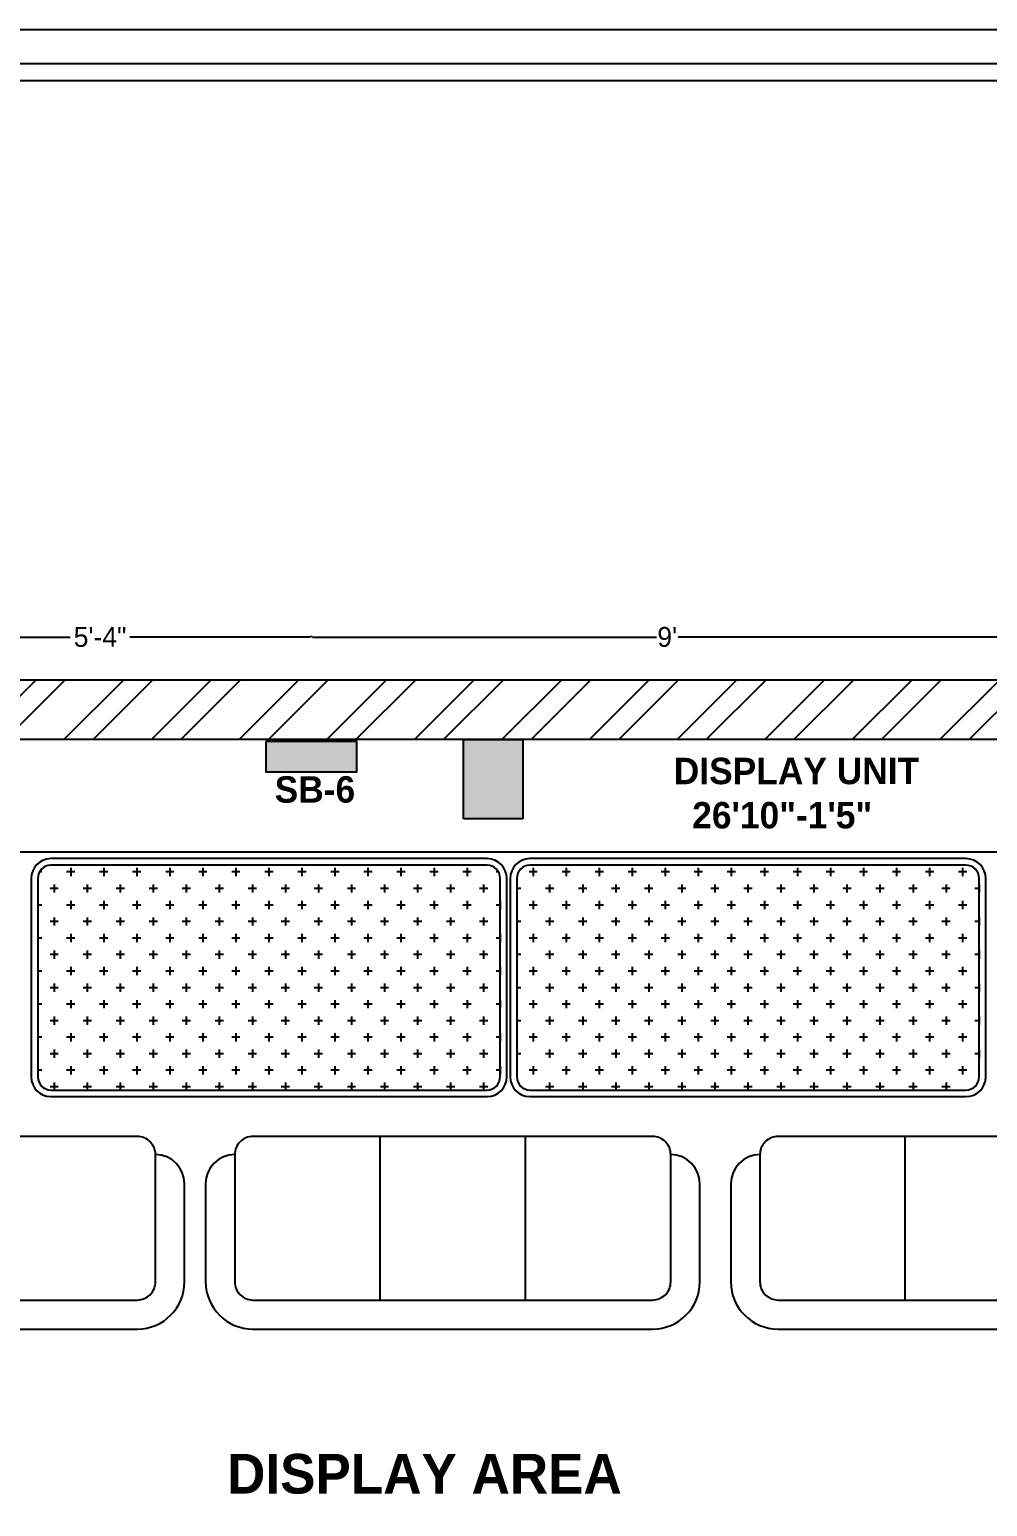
# Model space of a CAD drawing. Header units: inches. Extents: x 9636 to 21597, y -10243 to 557.
# Drawn here: x 13195.1 to 13340.1, y -2380.4 to -2157 of the extents above; entities that cross this region are included whole.
import ezdxf

# ---------------------------------------------------------------- set-up
doc = ezdxf.new("R2010")
doc.units = ezdxf.units.IN
doc.header["$MEASUREMENT"] = 0
doc.layers.add('FURNI', color=140, linetype='Continuous', lineweight=18)
doc.layers.add('IEL-HATCH-002', color=7, linetype='Continuous')
doc.styles.add('HEMI', font='stylu.ttf')
doc.styles.add('MtXpl_Stylus_BT', font='')
doc.styles.get("Standard").update_dxf_attribs({"font": 'arial.ttf'})
doc.styles.get('MtXpl_Stylus_BT').set_extended_font_data('Stylus BT', bold=True)
doc.dimstyles.get("Standard").update_dxf_attribs({"dimtxt": 0.18, "dimasz": 0.18, "dimexe": 0.18, "dimexo": 0.0625, "dimgap": 0.09, "dimtad": 0, "dimtih": 1, "dimtoh": 1, "dimdec": 0, "dimzin": 0, "dimdsep": 46, "dimlunit": 4, "dimtxsty": 'Standard', "dimcen": 0.09, "dimadec": 0, "dimazin": 0, "dimtfac": 1, "dimtdec": 0, "dimtofl": 0, "dimtmove": 0, "dimatfit": 3, "dimfxl": 1, "dimtolj": 1, "dimtzin": 0, "dimarcsym": 0})

# ---------------------------------------------------------------- blocks, each defined once
blk = doc.blocks.new('5ryh')
at = {"layer": 'IEL-HATCH-002', "true_color": 0x139b48, "transparency": 33554687}
h = blk.add_hatch(color=114, dxfattribs=at)
h.dxf.hatch_style = 1
h.paths.add_polyline_path([(6507.8, -1186.938), (6501.8, -1186.938), (6501.8, -1188.938), (6507.8, -1188.938)])
blk.add_lwpolyline([(6507.8, -1188.938), (6507.8, -1186.938), (6501.8, -1186.938), (6501.8, -1188.938)], close=True)
blk = doc.blocks.new('shht')
at = {"layer": 'IEL-HATCH-002', "true_color": 0x636466, "transparency": 33554687}
h = blk.add_hatch(color=251, dxfattribs=at)
h.dxf.hatch_style = 1
h.paths.add_polyline_path([(15097.5, -2138.01), (15088.5, -2138.01), (15088.5, -2150.01), (15097.5, -2150.01)])
h.paths.add_polyline_path([(15097.5, -2290.01), (15088.5, -2290.01), (15088.5, -2302.01), (15097.5, -2302.01)])
at = {"color": 251, "true_color": 0x636466}
for p, q in [((15442.5, -2129.01), (14831.5, -2129.01)), ((15433.5, -2138.01), (14840.5, -2138.01)), ((15088.5, -2150.01), (15088.5, -2138.01)), ((15088.5, -2138.01), (15097.5, -2138.01)), ((15097.5, -2138.01), (15097.5, -2150.01)), ((15097.5, -2150.01), (15088.5, -2150.01)), ((15255.5, -2155.01), (14939.5, -2155.01)), ((15092.06, -2156.01), (15026.06, -2156.01)), ((15092.06, -2157.01), (15026.06, -2157.01)), ((15164.56, -2156.01), (15098.56, -2156.01)), ((15164.56, -2157.01), (15098.56, -2157.01)), ((15023.06, -2159.01), (15023.06, -2189.01)), ((15024.06, -2159.01), (15024.06, -2189.01)), ((15094.06, -2189.01), (15094.06, -2159.01)), ((15095.06, -2189.01), (15095.06, -2159.01)), ((15095.56, -2159.01), (15095.56, -2189.01)), ((15096.56, -2159.01), (15096.56, -2189.01)), ((15166.56, -2189.01), (15166.56, -2159.01)), ((15167.56, -2189.01), (15167.56, -2159.01)), ((15026.06, -2191.01), (15092.06, -2191.01)), ((15098.56, -2191.01), (15164.56, -2191.01)), ((15026.06, -2192.01), (15092.06, -2192.01)), ((15098.56, -2192.01), (15164.56, -2192.01)), ((15075.87, -2222.78), (15075.87, -2198.03)), ((15097.87, -2222.78), (15097.87, -2198.03)), ((15155.37, -2222.78), (15155.37, -2198.03)), ((15046.27, -2220.03), (15046.27, -2205.18)), ((15049.47, -2205.18), (15049.47, -2220.03)), ((15124.27, -2220.03), (15124.27, -2205.18)), ((15128.97, -2205.18), (15128.97, -2220.03)), ((14978.62, -2227.18), (15039.12, -2227.18)), ((15056.62, -2227.18), (15117.12, -2227.18)), ((15136.12, -2227.18), (15196.62, -2227.18))]:
    blk.add_line(p, q, dxfattribs=at)
for points in [[(15039.12, -2198.03), (14978.62, -2198.03, 0.414214), (14975.87, -2200.78), (14975.87, -2220.03, 0.414214), (14978.62, -2222.78), (15039.12, -2222.78, 0.414214), (15041.87, -2220.03), (15041.87, -2200.78, 0.414214)], [(15117.12, -2198.03), (15056.62, -2198.03, 0.414214), (15053.87, -2200.78), (15053.87, -2220.03, 0.414214), (15056.62, -2222.78), (15117.12, -2222.78, 0.414214), (15119.87, -2220.03), (15119.87, -2200.78, 0.414214)], [(15196.62, -2198.03), (15136.12, -2198.03, 0.414214), (15133.37, -2200.78), (15133.37, -2220.03, 0.414214), (15136.12, -2222.78), (15196.62, -2222.78, 0.414214), (15199.37, -2220.03), (15199.37, -2200.78, 0.414214)]]:
    blk.add_lwpolyline(points, format="xyb", close=True, dxfattribs=at)
for centre, radius, start, end in [((15026.06, -2159.01), 3, 90, 180), ((15026.06, -2159.01), 2, 90, 180), ((15092.06, -2159.01), 3, 0, 90), ((15092.06, -2159.01), 2, 0, 90), ((15098.56, -2159.01), 3, 90, 180), ((15098.56, -2159.01), 2, 90, 180), ((15164.56, -2159.01), 3, 0, 90), ((15164.56, -2159.01), 2, 0, 90), ((15026.06, -2189.01), 3, 180, 270), ((15026.06, -2189.01), 2, 180, 270), ((15092.06, -2189.01), 3, 270, 0), ((15092.06, -2189.01), 2, 270, 0), ((15098.56, -2189.01), 3, 180, 270), ((15098.56, -2189.01), 2, 180, 270), ((15164.56, -2189.01), 3, 270, 0), ((15164.56, -2189.01), 2, 270, 0), ((15041.87, -2205.18), 4.4, 0, 90), ((15053.87, -2205.18), 4.4, 90, 180), ((15119.87, -2205.18), 4.4, 0, 90), ((15133.37, -2205.18), 4.4, 90, 180), ((15039.12, -2220.03), 7.15, 270, 0), ((15056.62, -2220.03), 7.15, 180, 270), ((15117.12, -2220.03), 7.15, 270, 0), ((15136.12, -2220.03), 7.15, 180, 270)]:
    blk.add_arc(centre, radius, start, end, dxfattribs=at)
at = {"layer": 'IEL-HATCH-002', "color": 251, "linetype": 'Continuous', "true_color": 0x636466, "transparency": 33554687}
for p, q in [((15014.77, -2138.01), (15023.77, -2129.01)), ((15019.18, -2138.01), (15028.18, -2129.01)), ((15028.02, -2138.01), (15037.02, -2129.01)), ((15032.44, -2138.01), (15041.44, -2129.01)), ((15041.28, -2138.01), (15050.28, -2129.01)), ((15045.7, -2138.01), (15054.7, -2129.01)), ((15054.54, -2138.01), (15063.54, -2129.01)), ((15058.96, -2138.01), (15067.96, -2129.01)), ((15067.8, -2138.01), (15076.8, -2129.01)), ((15072.22, -2138.01), (15081.22, -2129.01)), ((15081.06, -2138.01), (15090.06, -2129.01)), ((15085.48, -2138.01), (15094.48, -2129.01)), ((15094.31, -2138.01), (15103.31, -2129.01)), ((15098.73, -2138.01), (15107.73, -2129.01)), ((15107.57, -2138.01), (15116.57, -2129.01)), ((15111.99, -2138.01), (15120.99, -2129.01)), ((15120.83, -2138.01), (15129.83, -2129.01)), ((15125.25, -2138.01), (15134.25, -2129.01)), ((15134.09, -2138.01), (15143.09, -2129.01)), ((15138.51, -2138.01), (15147.51, -2129.01)), ((15147.35, -2138.01), (15156.35, -2129.01)), ((15151.77, -2138.01), (15160.77, -2129.01)), ((15160.61, -2138.01), (15169.61, -2129.01)), ((15165.03, -2138.01), (15174.03, -2129.01)), ((15024.67, -2158.03), (15024.32, -2158.03)), ((15029.67, -2158.03), (15028.42, -2158.03)), ((15029.04, -2157.4), (15029.04, -2158.65)), ((15034.67, -2158.03), (15033.42, -2158.03)), ((15034.04, -2157.4), (15034.04, -2158.65)), ((15039.67, -2158.03), (15038.42, -2158.03)), ((15039.04, -2157.4), (15039.04, -2158.65)), ((15044.67, -2158.03), (15043.42, -2158.03)), ((15044.04, -2157.4), (15044.04, -2158.65)), ((15049.67, -2158.03), (15048.42, -2158.03)), ((15049.04, -2157.4), (15049.04, -2158.65)), ((15054.67, -2158.03), (15053.42, -2158.03)), ((15054.04, -2157.4), (15054.04, -2158.65)), ((15059.67, -2158.03), (15058.42, -2158.03)), ((15059.04, -2157.4), (15059.04, -2158.65)), ((15064.67, -2158.03), (15063.42, -2158.03)), ((15064.04, -2157.4), (15064.04, -2158.65)), ((15069.67, -2158.03), (15068.42, -2158.03)), ((15069.04, -2157.4), (15069.04, -2158.65)), ((15074.67, -2158.03), (15073.42, -2158.03)), ((15074.04, -2157.4), (15074.04, -2158.65)), ((15079.67, -2158.03), (15078.42, -2158.03)), ((15079.04, -2157.4), (15079.04, -2158.65)), ((15084.67, -2158.03), (15083.42, -2158.03)), ((15084.04, -2157.4), (15084.04, -2158.65)), ((15089.67, -2158.03), (15088.42, -2158.03)), ((15089.04, -2157.4), (15089.04, -2158.65)), ((15093.8, -2158.03), (15093.42, -2158.03)), ((15099.67, -2158.03), (15098.42, -2158.03)), ((15099.04, -2157.4), (15099.04, -2158.65)), ((15104.67, -2158.03), (15103.42, -2158.03)), ((15104.04, -2157.4), (15104.04, -2158.65)), ((15109.67, -2158.03), (15108.42, -2158.03)), ((15109.04, -2157.4), (15109.04, -2158.65)), ((15114.67, -2158.03), (15113.42, -2158.03)), ((15114.04, -2157.4), (15114.04, -2158.65)), ((15119.67, -2158.03), (15118.42, -2158.03)), ((15119.04, -2157.4), (15119.04, -2158.65)), ((15124.67, -2158.03), (15123.42, -2158.03)), ((15124.04, -2157.4), (15124.04, -2158.65)), ((15129.67, -2158.03), (15128.42, -2158.03)), ((15129.04, -2157.4), (15129.04, -2158.65)), ((15134.67, -2158.03), (15133.42, -2158.03)), ((15134.04, -2157.4), (15134.04, -2158.65)), ((15139.67, -2158.03), (15138.42, -2158.03)), ((15139.04, -2157.4), (15139.04, -2158.65)), ((15144.67, -2158.03), (15143.42, -2158.03)), ((15144.04, -2157.4), (15144.04, -2158.65)), ((15149.67, -2158.03), (15148.42, -2158.03)), ((15149.04, -2157.4), (15149.04, -2158.65)), ((15154.67, -2158.03), (15153.42, -2158.03)), ((15154.04, -2157.4), (15154.04, -2158.65)), ((15159.67, -2158.03), (15158.42, -2158.03)), ((15159.04, -2157.4), (15159.04, -2158.65)), ((15164.67, -2158.03), (15163.42, -2158.03)), ((15164.04, -2157.4), (15164.04, -2158.65)), ((15026.54, -2159.9), (15026.54, -2161.15)), ((15031.54, -2159.9), (15031.54, -2161.15)), ((15036.54, -2159.9), (15036.54, -2161.15)), ((15041.54, -2159.9), (15041.54, -2161.15)), ((15046.54, -2159.9), (15046.54, -2161.15)), ((15051.54, -2159.9), (15051.54, -2161.15)), ((15056.54, -2159.9), (15056.54, -2161.15)), ((15061.54, -2159.9), (15061.54, -2161.15)), ((15066.54, -2159.9), (15066.54, -2161.15)), ((15071.54, -2159.9), (15071.54, -2161.15)), ((15076.54, -2159.9), (15076.54, -2161.15)), ((15081.54, -2159.9), (15081.54, -2161.15)), ((15086.54, -2159.9), (15086.54, -2161.15)), ((15091.54, -2159.9), (15091.54, -2161.15)), ((15101.54, -2159.9), (15101.54, -2161.15)), ((15106.54, -2159.9), (15106.54, -2161.15)), ((15111.54, -2159.9), (15111.54, -2161.15)), ((15116.54, -2159.9), (15116.54, -2161.15)), ((15121.54, -2159.9), (15121.54, -2161.15)), ((15126.54, -2159.9), (15126.54, -2161.15)), ((15131.54, -2159.9), (15131.54, -2161.15)), ((15136.54, -2159.9), (15136.54, -2161.15)), ((15141.54, -2159.9), (15141.54, -2161.15)), ((15146.54, -2159.9), (15146.54, -2161.15)), ((15151.54, -2159.9), (15151.54, -2161.15)), ((15156.54, -2159.9), (15156.54, -2161.15)), ((15161.54, -2159.9), (15161.54, -2161.15)), ((15166.54, -2159.9), (15166.54, -2161.15)), ((15027.17, -2160.53), (15025.92, -2160.53)), ((15029.04, -2162.4), (15029.04, -2163.65)), ((15032.17, -2160.53), (15030.92, -2160.53)), ((15034.04, -2162.4), (15034.04, -2163.65)), ((15037.17, -2160.53), (15035.92, -2160.53)), ((15039.04, -2162.4), (15039.04, -2163.65)), ((15042.17, -2160.53), (15040.92, -2160.53)), ((15044.04, -2162.4), (15044.04, -2163.65)), ((15047.17, -2160.53), (15045.92, -2160.53)), ((15049.04, -2162.4), (15049.04, -2163.65)), ((15052.17, -2160.53), (15050.92, -2160.53)), ((15054.04, -2162.4), (15054.04, -2163.65)), ((15057.17, -2160.53), (15055.92, -2160.53)), ((15059.04, -2162.4), (15059.04, -2163.65)), ((15062.17, -2160.53), (15060.92, -2160.53)), ((15064.04, -2162.4), (15064.04, -2163.65)), ((15067.17, -2160.53), (15065.92, -2160.53)), ((15069.04, -2162.4), (15069.04, -2163.65)), ((15072.17, -2160.53), (15070.92, -2160.53)), ((15074.04, -2162.4), (15074.04, -2163.65)), ((15077.17, -2160.53), (15075.92, -2160.53)), ((15079.04, -2162.4), (15079.04, -2163.65)), ((15082.17, -2160.53), (15080.92, -2160.53)), ((15084.04, -2162.4), (15084.04, -2163.65)), ((15087.17, -2160.53), (15085.92, -2160.53)), ((15089.04, -2162.4), (15089.04, -2163.65)), ((15092.17, -2160.53), (15090.92, -2160.53)), ((15094.04, -2162.4), (15094.04, -2163.65)), ((15097.17, -2160.53), (15096.56, -2160.53)), ((15099.04, -2162.4), (15099.04, -2163.65)), ((15102.17, -2160.53), (15100.92, -2160.53)), ((15104.04, -2162.4), (15104.04, -2163.65)), ((15107.17, -2160.53), (15105.92, -2160.53)), ((15109.04, -2162.4), (15109.04, -2163.65)), ((15112.17, -2160.53), (15110.92, -2160.53)), ((15114.04, -2162.4), (15114.04, -2163.65)), ((15117.17, -2160.53), (15115.92, -2160.53)), ((15119.04, -2162.4), (15119.04, -2163.65)), ((15122.17, -2160.53), (15120.92, -2160.53)), ((15124.04, -2162.4), (15124.04, -2163.65)), ((15127.17, -2160.53), (15125.92, -2160.53)), ((15129.04, -2162.4), (15129.04, -2163.65)), ((15132.17, -2160.53), (15130.92, -2160.53)), ((15134.04, -2162.4), (15134.04, -2163.65)), ((15137.17, -2160.53), (15135.92, -2160.53)), ((15139.04, -2162.4), (15139.04, -2163.65)), ((15142.17, -2160.53), (15140.92, -2160.53)), ((15144.04, -2162.4), (15144.04, -2163.65)), ((15147.17, -2160.53), (15145.92, -2160.53)), ((15149.04, -2162.4), (15149.04, -2163.65)), ((15152.17, -2160.53), (15150.92, -2160.53)), ((15154.04, -2162.4), (15154.04, -2163.65)), ((15157.17, -2160.53), (15155.92, -2160.53)), ((15159.04, -2162.4), (15159.04, -2163.65)), ((15162.17, -2160.53), (15160.92, -2160.53)), ((15164.04, -2162.4), (15164.04, -2163.65)), ((15166.56, -2160.53), (15165.92, -2160.53)), ((15024.67, -2163.03), (15024.06, -2163.03)), ((15026.54, -2164.9), (15026.54, -2166.15)), ((15029.67, -2163.03), (15028.42, -2163.03)), ((15031.54, -2164.9), (15031.54, -2166.15)), ((15034.67, -2163.03), (15033.42, -2163.03)), ((15036.54, -2164.9), (15036.54, -2166.15)), ((15039.67, -2163.03), (15038.42, -2163.03)), ((15041.54, -2164.9), (15041.54, -2166.15)), ((15044.67, -2163.03), (15043.42, -2163.03)), ((15046.54, -2164.9), (15046.54, -2166.15)), ((15049.67, -2163.03), (15048.42, -2163.03)), ((15051.54, -2164.9), (15051.54, -2166.15)), ((15054.67, -2163.03), (15053.42, -2163.03)), ((15056.54, -2164.9), (15056.54, -2166.15)), ((15059.67, -2163.03), (15058.42, -2163.03)), ((15061.54, -2164.9), (15061.54, -2166.15)), ((15064.67, -2163.03), (15063.42, -2163.03)), ((15066.54, -2164.9), (15066.54, -2166.15)), ((15069.67, -2163.03), (15068.42, -2163.03)), ((15071.54, -2164.9), (15071.54, -2166.15)), ((15074.67, -2163.03), (15073.42, -2163.03)), ((15076.54, -2164.9), (15076.54, -2166.15)), ((15079.67, -2163.03), (15078.42, -2163.03)), ((15081.54, -2164.9), (15081.54, -2166.15)), ((15084.67, -2163.03), (15083.42, -2163.03)), ((15086.54, -2164.9), (15086.54, -2166.15)), ((15089.67, -2163.03), (15088.42, -2163.03)), ((15091.54, -2164.9), (15091.54, -2166.15)), ((15094.06, -2163.03), (15093.42, -2163.03)), ((15099.67, -2163.03), (15098.42, -2163.03)), ((15101.54, -2164.9), (15101.54, -2166.15)), ((15104.67, -2163.03), (15103.42, -2163.03)), ((15106.54, -2164.9), (15106.54, -2166.15)), ((15109.67, -2163.03), (15108.42, -2163.03)), ((15111.54, -2164.9), (15111.54, -2166.15)), ((15114.67, -2163.03), (15113.42, -2163.03)), ((15116.54, -2164.9), (15116.54, -2166.15)), ((15119.67, -2163.03), (15118.42, -2163.03)), ((15121.54, -2164.9), (15121.54, -2166.15)), ((15124.67, -2163.03), (15123.42, -2163.03)), ((15126.54, -2164.9), (15126.54, -2166.15)), ((15129.67, -2163.03), (15128.42, -2163.03)), ((15131.54, -2164.9), (15131.54, -2166.15)), ((15134.67, -2163.03), (15133.42, -2163.03)), ((15136.54, -2164.9), (15136.54, -2166.15)), ((15139.67, -2163.03), (15138.42, -2163.03)), ((15141.54, -2164.9), (15141.54, -2166.15)), ((15144.67, -2163.03), (15143.42, -2163.03)), ((15146.54, -2164.9), (15146.54, -2166.15)), ((15149.67, -2163.03), (15148.42, -2163.03)), ((15151.54, -2164.9), (15151.54, -2166.15)), ((15154.67, -2163.03), (15153.42, -2163.03)), ((15156.54, -2164.9), (15156.54, -2166.15)), ((15159.67, -2163.03), (15158.42, -2163.03)), ((15161.54, -2164.9), (15161.54, -2166.15)), ((15164.67, -2163.03), (15163.42, -2163.03)), ((15166.54, -2164.9), (15166.54, -2166.15)), ((15027.17, -2165.53), (15025.92, -2165.53)), ((15032.17, -2165.53), (15030.92, -2165.53)), ((15037.17, -2165.53), (15035.92, -2165.53)), ((15042.17, -2165.53), (15040.92, -2165.53)), ((15047.17, -2165.53), (15045.92, -2165.53)), ((15052.17, -2165.53), (15050.92, -2165.53)), ((15057.17, -2165.53), (15055.92, -2165.53)), ((15062.17, -2165.53), (15060.92, -2165.53)), ((15067.17, -2165.53), (15065.92, -2165.53)), ((15072.17, -2165.53), (15070.92, -2165.53)), ((15077.17, -2165.53), (15075.92, -2165.53)), ((15082.17, -2165.53), (15080.92, -2165.53)), ((15087.17, -2165.53), (15085.92, -2165.53)), ((15092.17, -2165.53), (15090.92, -2165.53)), ((15097.17, -2165.53), (15096.56, -2165.53)), ((15102.17, -2165.53), (15100.92, -2165.53)), ((15107.17, -2165.53), (15105.92, -2165.53)), ((15112.17, -2165.53), (15110.92, -2165.53)), ((15117.17, -2165.53), (15115.92, -2165.53)), ((15122.17, -2165.53), (15120.92, -2165.53)), ((15127.17, -2165.53), (15125.92, -2165.53)), ((15132.17, -2165.53), (15130.92, -2165.53)), ((15137.17, -2165.53), (15135.92, -2165.53)), ((15142.17, -2165.53), (15140.92, -2165.53)), ((15147.17, -2165.53), (15145.92, -2165.53)), ((15152.17, -2165.53), (15150.92, -2165.53)), ((15157.17, -2165.53), (15155.92, -2165.53)), ((15162.17, -2165.53), (15160.92, -2165.53)), ((15166.56, -2165.53), (15165.92, -2165.53)), ((15024.67, -2168.03), (15024.06, -2168.03)), ((15029.67, -2168.03), (15028.42, -2168.03)), ((15029.04, -2167.4), (15029.04, -2168.65)), ((15034.67, -2168.03), (15033.42, -2168.03)), ((15034.04, -2167.4), (15034.04, -2168.65)), ((15039.67, -2168.03), (15038.42, -2168.03)), ((15039.04, -2167.4), (15039.04, -2168.65)), ((15044.67, -2168.03), (15043.42, -2168.03)), ((15044.04, -2167.4), (15044.04, -2168.65)), ((15049.67, -2168.03), (15048.42, -2168.03)), ((15049.04, -2167.4), (15049.04, -2168.65)), ((15054.67, -2168.03), (15053.42, -2168.03)), ((15054.04, -2167.4), (15054.04, -2168.65)), ((15059.67, -2168.03), (15058.42, -2168.03)), ((15059.04, -2167.4), (15059.04, -2168.65)), ((15064.67, -2168.03), (15063.42, -2168.03)), ((15064.04, -2167.4), (15064.04, -2168.65)), ((15069.67, -2168.03), (15068.42, -2168.03)), ((15069.04, -2167.4), (15069.04, -2168.65)), ((15074.67, -2168.03), (15073.42, -2168.03)), ((15074.04, -2167.4), (15074.04, -2168.65)), ((15079.67, -2168.03), (15078.42, -2168.03)), ((15079.04, -2167.4), (15079.04, -2168.65)), ((15084.67, -2168.03), (15083.42, -2168.03)), ((15084.04, -2167.4), (15084.04, -2168.65)), ((15089.67, -2168.03), (15088.42, -2168.03)), ((15089.04, -2167.4), (15089.04, -2168.65)), ((15094.06, -2168.03), (15093.42, -2168.03)), ((15094.04, -2167.4), (15094.04, -2168.65)), ((15099.67, -2168.03), (15098.42, -2168.03)), ((15099.04, -2167.4), (15099.04, -2168.65)), ((15104.67, -2168.03), (15103.42, -2168.03)), ((15104.04, -2167.4), (15104.04, -2168.65)), ((15109.67, -2168.03), (15108.42, -2168.03)), ((15109.04, -2167.4), (15109.04, -2168.65)), ((15114.67, -2168.03), (15113.42, -2168.03)), ((15114.04, -2167.4), (15114.04, -2168.65)), ((15119.67, -2168.03), (15118.42, -2168.03)), ((15119.04, -2167.4), (15119.04, -2168.65)), ((15124.67, -2168.03), (15123.42, -2168.03)), ((15124.04, -2167.4), (15124.04, -2168.65)), ((15129.67, -2168.03), (15128.42, -2168.03)), ((15129.04, -2167.4), (15129.04, -2168.65)), ((15134.67, -2168.03), (15133.42, -2168.03)), ((15134.04, -2167.4), (15134.04, -2168.65)), ((15139.67, -2168.03), (15138.42, -2168.03)), ((15139.04, -2167.4), (15139.04, -2168.65)), ((15144.67, -2168.03), (15143.42, -2168.03)), ((15144.04, -2167.4), (15144.04, -2168.65)), ((15149.67, -2168.03), (15148.42, -2168.03)), ((15149.04, -2167.4), (15149.04, -2168.65)), ((15154.67, -2168.03), (15153.42, -2168.03)), ((15154.04, -2167.4), (15154.04, -2168.65)), ((15159.67, -2168.03), (15158.42, -2168.03)), ((15159.04, -2167.4), (15159.04, -2168.65)), ((15164.67, -2168.03), (15163.42, -2168.03)), ((15164.04, -2167.4), (15164.04, -2168.65)), ((15027.17, -2170.53), (15025.92, -2170.53)), ((15026.54, -2169.9), (15026.54, -2171.15)), ((15032.17, -2170.53), (15030.92, -2170.53)), ((15031.54, -2169.9), (15031.54, -2171.15)), ((15037.17, -2170.53), (15035.92, -2170.53)), ((15036.54, -2169.9), (15036.54, -2171.15)), ((15042.17, -2170.53), (15040.92, -2170.53)), ((15041.54, -2169.9), (15041.54, -2171.15)), ((15047.17, -2170.53), (15045.92, -2170.53)), ((15046.54, -2169.9), (15046.54, -2171.15)), ((15052.17, -2170.53), (15050.92, -2170.53)), ((15051.54, -2169.9), (15051.54, -2171.15)), ((15057.17, -2170.53), (15055.92, -2170.53)), ((15056.54, -2169.9), (15056.54, -2171.15)), ((15062.17, -2170.53), (15060.92, -2170.53)), ((15061.54, -2169.9), (15061.54, -2171.15)), ((15067.17, -2170.53), (15065.92, -2170.53)), ((15066.54, -2169.9), (15066.54, -2171.15)), ((15072.17, -2170.53), (15070.92, -2170.53)), ((15071.54, -2169.9), (15071.54, -2171.15)), ((15077.17, -2170.53), (15075.92, -2170.53)), ((15076.54, -2169.9), (15076.54, -2171.15)), ((15082.17, -2170.53), (15080.92, -2170.53)), ((15081.54, -2169.9), (15081.54, -2171.15)), ((15087.17, -2170.53), (15085.92, -2170.53)), ((15086.54, -2169.9), (15086.54, -2171.15)), ((15092.17, -2170.53), (15090.92, -2170.53)), ((15091.54, -2169.9), (15091.54, -2171.15)), ((15097.17, -2170.53), (15096.56, -2170.53)), ((15102.17, -2170.53), (15100.92, -2170.53)), ((15101.54, -2169.9), (15101.54, -2171.15)), ((15107.17, -2170.53), (15105.92, -2170.53)), ((15106.54, -2169.9), (15106.54, -2171.15)), ((15112.17, -2170.53), (15110.92, -2170.53)), ((15111.54, -2169.9), (15111.54, -2171.15)), ((15117.17, -2170.53), (15115.92, -2170.53)), ((15116.54, -2169.9), (15116.54, -2171.15)), ((15122.17, -2170.53), (15120.92, -2170.53)), ((15121.54, -2169.9), (15121.54, -2171.15)), ((15127.17, -2170.53), (15125.92, -2170.53)), ((15126.54, -2169.9), (15126.54, -2171.15)), ((15132.17, -2170.53), (15130.92, -2170.53)), ((15131.54, -2169.9), (15131.54, -2171.15)), ((15137.17, -2170.53), (15135.92, -2170.53)), ((15136.54, -2169.9), (15136.54, -2171.15)), ((15142.17, -2170.53), (15140.92, -2170.53)), ((15141.54, -2169.9), (15141.54, -2171.15)), ((15147.17, -2170.53), (15145.92, -2170.53)), ((15146.54, -2169.9), (15146.54, -2171.15)), ((15152.17, -2170.53), (15150.92, -2170.53)), ((15151.54, -2169.9), (15151.54, -2171.15)), ((15157.17, -2170.53), (15155.92, -2170.53)), ((15156.54, -2169.9), (15156.54, -2171.15)), ((15162.17, -2170.53), (15160.92, -2170.53)), ((15161.54, -2169.9), (15161.54, -2171.15)), ((15166.56, -2170.53), (15165.92, -2170.53)), ((15166.54, -2169.9), (15166.54, -2171.15)), ((15024.67, -2173.03), (15024.06, -2173.03)), ((15029.67, -2173.03), (15028.42, -2173.03)), ((15029.04, -2172.4), (15029.04, -2173.65)), ((15034.67, -2173.03), (15033.42, -2173.03)), ((15034.04, -2172.4), (15034.04, -2173.65)), ((15039.67, -2173.03), (15038.42, -2173.03)), ((15039.04, -2172.4), (15039.04, -2173.65)), ((15044.67, -2173.03), (15043.42, -2173.03)), ((15044.04, -2172.4), (15044.04, -2173.65)), ((15049.67, -2173.03), (15048.42, -2173.03)), ((15049.04, -2172.4), (15049.04, -2173.65)), ((15054.67, -2173.03), (15053.42, -2173.03)), ((15054.04, -2172.4), (15054.04, -2173.65)), ((15059.67, -2173.03), (15058.42, -2173.03)), ((15059.04, -2172.4), (15059.04, -2173.65)), ((15064.67, -2173.03), (15063.42, -2173.03)), ((15064.04, -2172.4), (15064.04, -2173.65)), ((15069.67, -2173.03), (15068.42, -2173.03)), ((15069.04, -2172.4), (15069.04, -2173.65)), ((15074.67, -2173.03), (15073.42, -2173.03)), ((15074.04, -2172.4), (15074.04, -2173.65)), ((15079.67, -2173.03), (15078.42, -2173.03)), ((15079.04, -2172.4), (15079.04, -2173.65)), ((15084.67, -2173.03), (15083.42, -2173.03)), ((15084.04, -2172.4), (15084.04, -2173.65)), ((15089.67, -2173.03), (15088.42, -2173.03)), ((15089.04, -2172.4), (15089.04, -2173.65)), ((15094.06, -2173.03), (15093.42, -2173.03)), ((15094.04, -2172.4), (15094.04, -2173.65)), ((15099.67, -2173.03), (15098.42, -2173.03)), ((15099.04, -2172.4), (15099.04, -2173.65)), ((15104.67, -2173.03), (15103.42, -2173.03)), ((15104.04, -2172.4), (15104.04, -2173.65)), ((15109.67, -2173.03), (15108.42, -2173.03)), ((15109.04, -2172.4), (15109.04, -2173.65)), ((15114.67, -2173.03), (15113.42, -2173.03)), ((15114.04, -2172.4), (15114.04, -2173.65)), ((15119.67, -2173.03), (15118.42, -2173.03)), ((15119.04, -2172.4), (15119.04, -2173.65)), ((15124.67, -2173.03), (15123.42, -2173.03)), ((15124.04, -2172.4), (15124.04, -2173.65)), ((15129.67, -2173.03), (15128.42, -2173.03)), ((15129.04, -2172.4), (15129.04, -2173.65)), ((15134.67, -2173.03), (15133.42, -2173.03)), ((15134.04, -2172.4), (15134.04, -2173.65)), ((15139.67, -2173.03), (15138.42, -2173.03)), ((15139.04, -2172.4), (15139.04, -2173.65)), ((15144.67, -2173.03), (15143.42, -2173.03)), ((15144.04, -2172.4), (15144.04, -2173.65)), ((15149.67, -2173.03), (15148.42, -2173.03)), ((15149.04, -2172.4), (15149.04, -2173.65)), ((15154.67, -2173.03), (15153.42, -2173.03)), ((15154.04, -2172.4), (15154.04, -2173.65)), ((15159.67, -2173.03), (15158.42, -2173.03)), ((15159.04, -2172.4), (15159.04, -2173.65)), ((15164.67, -2173.03), (15163.42, -2173.03)), ((15164.04, -2172.4), (15164.04, -2173.65)), ((15027.17, -2175.53), (15025.92, -2175.53)), ((15026.54, -2174.9), (15026.54, -2176.15)), ((15032.17, -2175.53), (15030.92, -2175.53)), ((15031.54, -2174.9), (15031.54, -2176.15)), ((15037.17, -2175.53), (15035.92, -2175.53)), ((15036.54, -2174.9), (15036.54, -2176.15)), ((15042.17, -2175.53), (15040.92, -2175.53)), ((15041.54, -2174.9), (15041.54, -2176.15)), ((15047.17, -2175.53), (15045.92, -2175.53)), ((15046.54, -2174.9), (15046.54, -2176.15)), ((15052.17, -2175.53), (15050.92, -2175.53)), ((15051.54, -2174.9), (15051.54, -2176.15)), ((15057.17, -2175.53), (15055.92, -2175.53)), ((15056.54, -2174.9), (15056.54, -2176.15)), ((15062.17, -2175.53), (15060.92, -2175.53)), ((15061.54, -2174.9), (15061.54, -2176.15)), ((15067.17, -2175.53), (15065.92, -2175.53)), ((15066.54, -2174.9), (15066.54, -2176.15)), ((15072.17, -2175.53), (15070.92, -2175.53)), ((15071.54, -2174.9), (15071.54, -2176.15)), ((15077.17, -2175.53), (15075.92, -2175.53)), ((15076.54, -2174.9), (15076.54, -2176.15)), ((15082.17, -2175.53), (15080.92, -2175.53)), ((15081.54, -2174.9), (15081.54, -2176.15)), ((15087.17, -2175.53), (15085.92, -2175.53)), ((15086.54, -2174.9), (15086.54, -2176.15)), ((15092.17, -2175.53), (15090.92, -2175.53)), ((15091.54, -2174.9), (15091.54, -2176.15)), ((15097.17, -2175.53), (15096.56, -2175.53)), ((15102.17, -2175.53), (15100.92, -2175.53)), ((15101.54, -2174.9), (15101.54, -2176.15)), ((15107.17, -2175.53), (15105.92, -2175.53)), ((15106.54, -2174.9), (15106.54, -2176.15)), ((15112.17, -2175.53), (15110.92, -2175.53)), ((15111.54, -2174.9), (15111.54, -2176.15)), ((15117.17, -2175.53), (15115.92, -2175.53)), ((15116.54, -2174.9), (15116.54, -2176.15)), ((15122.17, -2175.53), (15120.92, -2175.53)), ((15121.54, -2174.9), (15121.54, -2176.15)), ((15127.17, -2175.53), (15125.92, -2175.53)), ((15126.54, -2174.9), (15126.54, -2176.15)), ((15132.17, -2175.53), (15130.92, -2175.53)), ((15131.54, -2174.9), (15131.54, -2176.15)), ((15137.17, -2175.53), (15135.92, -2175.53)), ((15136.54, -2174.9), (15136.54, -2176.15)), ((15142.17, -2175.53), (15140.92, -2175.53)), ((15141.54, -2174.9), (15141.54, -2176.15)), ((15147.17, -2175.53), (15145.92, -2175.53)), ((15146.54, -2174.9), (15146.54, -2176.15)), ((15152.17, -2175.53), (15150.92, -2175.53)), ((15151.54, -2174.9), (15151.54, -2176.15)), ((15157.17, -2175.53), (15155.92, -2175.53)), ((15156.54, -2174.9), (15156.54, -2176.15)), ((15162.17, -2175.53), (15160.92, -2175.53)), ((15161.54, -2174.9), (15161.54, -2176.15)), ((15166.56, -2175.53), (15165.92, -2175.53)), ((15166.54, -2174.9), (15166.54, -2176.15)), ((15024.67, -2178.03), (15024.06, -2178.03)), ((15029.67, -2178.03), (15028.42, -2178.03)), ((15029.04, -2177.4), (15029.04, -2178.65)), ((15034.67, -2178.03), (15033.42, -2178.03)), ((15034.04, -2177.4), (15034.04, -2178.65)), ((15039.67, -2178.03), (15038.42, -2178.03)), ((15039.04, -2177.4), (15039.04, -2178.65)), ((15044.67, -2178.03), (15043.42, -2178.03)), ((15044.04, -2177.4), (15044.04, -2178.65)), ((15049.67, -2178.03), (15048.42, -2178.03)), ((15049.04, -2177.4), (15049.04, -2178.65)), ((15054.67, -2178.03), (15053.42, -2178.03)), ((15054.04, -2177.4), (15054.04, -2178.65)), ((15059.67, -2178.03), (15058.42, -2178.03)), ((15059.04, -2177.4), (15059.04, -2178.65)), ((15064.67, -2178.03), (15063.42, -2178.03)), ((15064.04, -2177.4), (15064.04, -2178.65)), ((15069.67, -2178.03), (15068.42, -2178.03)), ((15069.04, -2177.4), (15069.04, -2178.65)), ((15074.67, -2178.03), (15073.42, -2178.03)), ((15074.04, -2177.4), (15074.04, -2178.65)), ((15079.67, -2178.03), (15078.42, -2178.03)), ((15079.04, -2177.4), (15079.04, -2178.65)), ((15084.67, -2178.03), (15083.42, -2178.03)), ((15084.04, -2177.4), (15084.04, -2178.65)), ((15089.67, -2178.03), (15088.42, -2178.03)), ((15089.04, -2177.4), (15089.04, -2178.65)), ((15094.06, -2178.03), (15093.42, -2178.03)), ((15094.04, -2177.4), (15094.04, -2178.65)), ((15099.67, -2178.03), (15098.42, -2178.03)), ((15099.04, -2177.4), (15099.04, -2178.65)), ((15104.67, -2178.03), (15103.42, -2178.03)), ((15104.04, -2177.4), (15104.04, -2178.65)), ((15109.67, -2178.03), (15108.42, -2178.03)), ((15109.04, -2177.4), (15109.04, -2178.65)), ((15114.67, -2178.03), (15113.42, -2178.03)), ((15114.04, -2177.4), (15114.04, -2178.65)), ((15119.67, -2178.03), (15118.42, -2178.03)), ((15119.04, -2177.4), (15119.04, -2178.65)), ((15124.67, -2178.03), (15123.42, -2178.03)), ((15124.04, -2177.4), (15124.04, -2178.65)), ((15129.67, -2178.03), (15128.42, -2178.03)), ((15129.04, -2177.4), (15129.04, -2178.65)), ((15134.67, -2178.03), (15133.42, -2178.03)), ((15134.04, -2177.4), (15134.04, -2178.65)), ((15139.67, -2178.03), (15138.42, -2178.03)), ((15139.04, -2177.4), (15139.04, -2178.65)), ((15144.67, -2178.03), (15143.42, -2178.03)), ((15144.04, -2177.4), (15144.04, -2178.65)), ((15149.67, -2178.03), (15148.42, -2178.03)), ((15149.04, -2177.4), (15149.04, -2178.65)), ((15154.67, -2178.03), (15153.42, -2178.03)), ((15154.04, -2177.4), (15154.04, -2178.65)), ((15159.67, -2178.03), (15158.42, -2178.03)), ((15159.04, -2177.4), (15159.04, -2178.65)), ((15164.67, -2178.03), (15163.42, -2178.03)), ((15164.04, -2177.4), (15164.04, -2178.65)), ((15027.17, -2180.53), (15025.92, -2180.53)), ((15026.54, -2179.9), (15026.54, -2181.15)), ((15032.17, -2180.53), (15030.92, -2180.53)), ((15031.54, -2179.9), (15031.54, -2181.15)), ((15037.17, -2180.53), (15035.92, -2180.53)), ((15036.54, -2179.9), (15036.54, -2181.15)), ((15042.17, -2180.53), (15040.92, -2180.53)), ((15041.54, -2179.9), (15041.54, -2181.15)), ((15047.17, -2180.53), (15045.92, -2180.53)), ((15046.54, -2179.9), (15046.54, -2181.15)), ((15052.17, -2180.53), (15050.92, -2180.53)), ((15051.54, -2179.9), (15051.54, -2181.15)), ((15057.17, -2180.53), (15055.92, -2180.53)), ((15056.54, -2179.9), (15056.54, -2181.15)), ((15062.17, -2180.53), (15060.92, -2180.53)), ((15061.54, -2179.9), (15061.54, -2181.15)), ((15067.17, -2180.53), (15065.92, -2180.53)), ((15066.54, -2179.9), (15066.54, -2181.15)), ((15072.17, -2180.53), (15070.92, -2180.53)), ((15071.54, -2179.9), (15071.54, -2181.15)), ((15077.17, -2180.53), (15075.92, -2180.53)), ((15076.54, -2179.9), (15076.54, -2181.15)), ((15082.17, -2180.53), (15080.92, -2180.53)), ((15081.54, -2179.9), (15081.54, -2181.15)), ((15087.17, -2180.53), (15085.92, -2180.53)), ((15086.54, -2179.9), (15086.54, -2181.15)), ((15092.17, -2180.53), (15090.92, -2180.53)), ((15091.54, -2179.9), (15091.54, -2181.15)), ((15097.17, -2180.53), (15096.56, -2180.53)), ((15102.17, -2180.53), (15100.92, -2180.53)), ((15101.54, -2179.9), (15101.54, -2181.15)), ((15107.17, -2180.53), (15105.92, -2180.53)), ((15106.54, -2179.9), (15106.54, -2181.15)), ((15112.17, -2180.53), (15110.92, -2180.53)), ((15111.54, -2179.9), (15111.54, -2181.15)), ((15117.17, -2180.53), (15115.92, -2180.53)), ((15116.54, -2179.9), (15116.54, -2181.15)), ((15122.17, -2180.53), (15120.92, -2180.53)), ((15121.54, -2179.9), (15121.54, -2181.15)), ((15127.17, -2180.53), (15125.92, -2180.53)), ((15126.54, -2179.9), (15126.54, -2181.15)), ((15132.17, -2180.53), (15130.92, -2180.53)), ((15131.54, -2179.9), (15131.54, -2181.15)), ((15137.17, -2180.53), (15135.92, -2180.53)), ((15136.54, -2179.9), (15136.54, -2181.15)), ((15142.17, -2180.53), (15140.92, -2180.53)), ((15141.54, -2179.9), (15141.54, -2181.15)), ((15147.17, -2180.53), (15145.92, -2180.53)), ((15146.54, -2179.9), (15146.54, -2181.15)), ((15152.17, -2180.53), (15150.92, -2180.53)), ((15151.54, -2179.9), (15151.54, -2181.15)), ((15157.17, -2180.53), (15155.92, -2180.53)), ((15156.54, -2179.9), (15156.54, -2181.15)), ((15162.17, -2180.53), (15160.92, -2180.53)), ((15161.54, -2179.9), (15161.54, -2181.15)), ((15166.56, -2180.53), (15165.92, -2180.53)), ((15166.54, -2179.9), (15166.54, -2181.15)), ((15029.04, -2182.4), (15029.04, -2183.65)), ((15034.04, -2182.4), (15034.04, -2183.65)), ((15039.04, -2182.4), (15039.04, -2183.65)), ((15044.04, -2182.4), (15044.04, -2183.65)), ((15049.04, -2182.4), (15049.04, -2183.65)), ((15054.04, -2182.4), (15054.04, -2183.65)), ((15059.04, -2182.4), (15059.04, -2183.65)), ((15064.04, -2182.4), (15064.04, -2183.65)), ((15069.04, -2182.4), (15069.04, -2183.65)), ((15074.04, -2182.4), (15074.04, -2183.65)), ((15079.04, -2182.4), (15079.04, -2183.65)), ((15084.04, -2182.4), (15084.04, -2183.65)), ((15089.04, -2182.4), (15089.04, -2183.65)), ((15094.04, -2182.4), (15094.04, -2183.65)), ((15099.04, -2182.4), (15099.04, -2183.65)), ((15104.04, -2182.4), (15104.04, -2183.65)), ((15109.04, -2182.4), (15109.04, -2183.65)), ((15114.04, -2182.4), (15114.04, -2183.65)), ((15119.04, -2182.4), (15119.04, -2183.65)), ((15124.04, -2182.4), (15124.04, -2183.65)), ((15129.04, -2182.4), (15129.04, -2183.65)), ((15134.04, -2182.4), (15134.04, -2183.65)), ((15139.04, -2182.4), (15139.04, -2183.65)), ((15144.04, -2182.4), (15144.04, -2183.65)), ((15149.04, -2182.4), (15149.04, -2183.65)), ((15154.04, -2182.4), (15154.04, -2183.65)), ((15159.04, -2182.4), (15159.04, -2183.65)), ((15164.04, -2182.4), (15164.04, -2183.65)), ((15024.67, -2183.03), (15024.06, -2183.03)), ((15026.54, -2184.9), (15026.54, -2186.15)), ((15029.67, -2183.03), (15028.42, -2183.03)), ((15031.54, -2184.9), (15031.54, -2186.15)), ((15034.67, -2183.03), (15033.42, -2183.03)), ((15036.54, -2184.9), (15036.54, -2186.15)), ((15039.67, -2183.03), (15038.42, -2183.03)), ((15041.54, -2184.9), (15041.54, -2186.15)), ((15044.67, -2183.03), (15043.42, -2183.03)), ((15046.54, -2184.9), (15046.54, -2186.15)), ((15049.67, -2183.03), (15048.42, -2183.03)), ((15051.54, -2184.9), (15051.54, -2186.15)), ((15054.67, -2183.03), (15053.42, -2183.03)), ((15056.54, -2184.9), (15056.54, -2186.15)), ((15059.67, -2183.03), (15058.42, -2183.03)), ((15061.54, -2184.9), (15061.54, -2186.15)), ((15064.67, -2183.03), (15063.42, -2183.03)), ((15066.54, -2184.9), (15066.54, -2186.15)), ((15069.67, -2183.03), (15068.42, -2183.03)), ((15071.54, -2184.9), (15071.54, -2186.15)), ((15074.67, -2183.03), (15073.42, -2183.03)), ((15076.54, -2184.9), (15076.54, -2186.15)), ((15079.67, -2183.03), (15078.42, -2183.03)), ((15081.54, -2184.9), (15081.54, -2186.15)), ((15084.67, -2183.03), (15083.42, -2183.03)), ((15086.54, -2184.9), (15086.54, -2186.15)), ((15089.67, -2183.03), (15088.42, -2183.03)), ((15091.54, -2184.9), (15091.54, -2186.15)), ((15094.06, -2183.03), (15093.42, -2183.03)), ((15099.67, -2183.03), (15098.42, -2183.03)), ((15101.54, -2184.9), (15101.54, -2186.15)), ((15104.67, -2183.03), (15103.42, -2183.03)), ((15106.54, -2184.9), (15106.54, -2186.15)), ((15109.67, -2183.03), (15108.42, -2183.03)), ((15111.54, -2184.9), (15111.54, -2186.15)), ((15114.67, -2183.03), (15113.42, -2183.03)), ((15116.54, -2184.9), (15116.54, -2186.15)), ((15119.67, -2183.03), (15118.42, -2183.03)), ((15121.54, -2184.9), (15121.54, -2186.15)), ((15124.67, -2183.03), (15123.42, -2183.03)), ((15126.54, -2184.9), (15126.54, -2186.15)), ((15129.67, -2183.03), (15128.42, -2183.03)), ((15131.54, -2184.9), (15131.54, -2186.15)), ((15134.67, -2183.03), (15133.42, -2183.03)), ((15136.54, -2184.9), (15136.54, -2186.15)), ((15139.67, -2183.03), (15138.42, -2183.03)), ((15141.54, -2184.9), (15141.54, -2186.15)), ((15144.67, -2183.03), (15143.42, -2183.03)), ((15146.54, -2184.9), (15146.54, -2186.15)), ((15149.67, -2183.03), (15148.42, -2183.03)), ((15151.54, -2184.9), (15151.54, -2186.15)), ((15154.67, -2183.03), (15153.42, -2183.03)), ((15156.54, -2184.9), (15156.54, -2186.15)), ((15159.67, -2183.03), (15158.42, -2183.03)), ((15161.54, -2184.9), (15161.54, -2186.15)), ((15164.67, -2183.03), (15163.42, -2183.03)), ((15166.54, -2184.9), (15166.54, -2186.15)), ((15027.17, -2185.53), (15025.92, -2185.53)), ((15032.17, -2185.53), (15030.92, -2185.53)), ((15037.17, -2185.53), (15035.92, -2185.53)), ((15042.17, -2185.53), (15040.92, -2185.53)), ((15047.17, -2185.53), (15045.92, -2185.53)), ((15052.17, -2185.53), (15050.92, -2185.53)), ((15057.17, -2185.53), (15055.92, -2185.53)), ((15062.17, -2185.53), (15060.92, -2185.53)), ((15067.17, -2185.53), (15065.92, -2185.53)), ((15072.17, -2185.53), (15070.92, -2185.53)), ((15077.17, -2185.53), (15075.92, -2185.53)), ((15082.17, -2185.53), (15080.92, -2185.53)), ((15087.17, -2185.53), (15085.92, -2185.53)), ((15092.17, -2185.53), (15090.92, -2185.53)), ((15097.17, -2185.53), (15096.56, -2185.53)), ((15102.17, -2185.53), (15100.92, -2185.53)), ((15107.17, -2185.53), (15105.92, -2185.53)), ((15112.17, -2185.53), (15110.92, -2185.53)), ((15117.17, -2185.53), (15115.92, -2185.53)), ((15122.17, -2185.53), (15120.92, -2185.53)), ((15127.17, -2185.53), (15125.92, -2185.53)), ((15132.17, -2185.53), (15130.92, -2185.53)), ((15137.17, -2185.53), (15135.92, -2185.53)), ((15142.17, -2185.53), (15140.92, -2185.53)), ((15147.17, -2185.53), (15145.92, -2185.53)), ((15152.17, -2185.53), (15150.92, -2185.53)), ((15157.17, -2185.53), (15155.92, -2185.53)), ((15162.17, -2185.53), (15160.92, -2185.53)), ((15166.56, -2185.53), (15165.92, -2185.53)), ((15024.67, -2188.03), (15024.06, -2188.03)), ((15029.67, -2188.03), (15028.42, -2188.03)), ((15029.04, -2187.4), (15029.04, -2188.65)), ((15034.67, -2188.03), (15033.42, -2188.03)), ((15034.04, -2187.4), (15034.04, -2188.65)), ((15039.67, -2188.03), (15038.42, -2188.03)), ((15039.04, -2187.4), (15039.04, -2188.65)), ((15044.67, -2188.03), (15043.42, -2188.03)), ((15044.04, -2187.4), (15044.04, -2188.65)), ((15049.67, -2188.03), (15048.42, -2188.03)), ((15049.04, -2187.4), (15049.04, -2188.65)), ((15054.67, -2188.03), (15053.42, -2188.03)), ((15054.04, -2187.4), (15054.04, -2188.65)), ((15059.67, -2188.03), (15058.42, -2188.03)), ((15059.04, -2187.4), (15059.04, -2188.65)), ((15064.67, -2188.03), (15063.42, -2188.03)), ((15064.04, -2187.4), (15064.04, -2188.65)), ((15069.67, -2188.03), (15068.42, -2188.03)), ((15069.04, -2187.4), (15069.04, -2188.65)), ((15074.67, -2188.03), (15073.42, -2188.03)), ((15074.04, -2187.4), (15074.04, -2188.65)), ((15079.67, -2188.03), (15078.42, -2188.03)), ((15079.04, -2187.4), (15079.04, -2188.65)), ((15084.67, -2188.03), (15083.42, -2188.03)), ((15084.04, -2187.4), (15084.04, -2188.65)), ((15089.67, -2188.03), (15088.42, -2188.03)), ((15089.04, -2187.4), (15089.04, -2188.65)), ((15094.06, -2188.03), (15093.42, -2188.03)), ((15094.04, -2187.4), (15094.04, -2188.65)), ((15099.67, -2188.03), (15098.42, -2188.03)), ((15099.04, -2187.4), (15099.04, -2188.65)), ((15104.67, -2188.03), (15103.42, -2188.03)), ((15104.04, -2187.4), (15104.04, -2188.65)), ((15109.67, -2188.03), (15108.42, -2188.03)), ((15109.04, -2187.4), (15109.04, -2188.65)), ((15114.67, -2188.03), (15113.42, -2188.03)), ((15114.04, -2187.4), (15114.04, -2188.65)), ((15119.67, -2188.03), (15118.42, -2188.03)), ((15119.04, -2187.4), (15119.04, -2188.65)), ((15124.67, -2188.03), (15123.42, -2188.03)), ((15124.04, -2187.4), (15124.04, -2188.65)), ((15129.67, -2188.03), (15128.42, -2188.03)), ((15129.04, -2187.4), (15129.04, -2188.65)), ((15134.67, -2188.03), (15133.42, -2188.03)), ((15134.04, -2187.4), (15134.04, -2188.65)), ((15139.67, -2188.03), (15138.42, -2188.03)), ((15139.04, -2187.4), (15139.04, -2188.65)), ((15144.67, -2188.03), (15143.42, -2188.03)), ((15144.04, -2187.4), (15144.04, -2188.65)), ((15149.67, -2188.03), (15148.42, -2188.03)), ((15149.04, -2187.4), (15149.04, -2188.65)), ((15154.67, -2188.03), (15153.42, -2188.03)), ((15154.04, -2187.4), (15154.04, -2188.65)), ((15159.67, -2188.03), (15158.42, -2188.03)), ((15159.04, -2187.4), (15159.04, -2188.65)), ((15164.67, -2188.03), (15163.42, -2188.03)), ((15164.04, -2187.4), (15164.04, -2188.65)), ((15027.17, -2190.53), (15025.92, -2190.53)), ((15026.54, -2189.9), (15026.54, -2191.01)), ((15032.17, -2190.53), (15030.92, -2190.53)), ((15031.54, -2189.9), (15031.54, -2191.01)), ((15037.17, -2190.53), (15035.92, -2190.53)), ((15036.54, -2189.9), (15036.54, -2191.01)), ((15042.17, -2190.53), (15040.92, -2190.53)), ((15041.54, -2189.9), (15041.54, -2191.01)), ((15047.17, -2190.53), (15045.92, -2190.53)), ((15046.54, -2189.9), (15046.54, -2191.01)), ((15052.17, -2190.53), (15050.92, -2190.53)), ((15051.54, -2189.9), (15051.54, -2191.01)), ((15057.17, -2190.53), (15055.92, -2190.53)), ((15056.54, -2189.9), (15056.54, -2191.01)), ((15062.17, -2190.53), (15060.92, -2190.53)), ((15061.54, -2189.9), (15061.54, -2191.01)), ((15067.17, -2190.53), (15065.92, -2190.53)), ((15066.54, -2189.9), (15066.54, -2191.01)), ((15072.17, -2190.53), (15070.92, -2190.53)), ((15071.54, -2189.9), (15071.54, -2191.01)), ((15077.17, -2190.53), (15075.92, -2190.53)), ((15076.54, -2189.9), (15076.54, -2191.01)), ((15082.17, -2190.53), (15080.92, -2190.53)), ((15081.54, -2189.9), (15081.54, -2191.01)), ((15087.17, -2190.53), (15085.92, -2190.53)), ((15086.54, -2189.9), (15086.54, -2191.01)), ((15092.17, -2190.53), (15090.92, -2190.53)), ((15091.54, -2189.9), (15091.54, -2191.01)), ((15102.17, -2190.53), (15100.92, -2190.53)), ((15101.54, -2189.9), (15101.54, -2191.01)), ((15107.17, -2190.53), (15105.92, -2190.53)), ((15106.54, -2189.9), (15106.54, -2191.01)), ((15112.17, -2190.53), (15110.92, -2190.53)), ((15111.54, -2189.9), (15111.54, -2191.01)), ((15117.17, -2190.53), (15115.92, -2190.53)), ((15116.54, -2189.9), (15116.54, -2191.01)), ((15122.17, -2190.53), (15120.92, -2190.53)), ((15121.54, -2189.9), (15121.54, -2191.01)), ((15127.17, -2190.53), (15125.92, -2190.53)), ((15126.54, -2189.9), (15126.54, -2191.01)), ((15132.17, -2190.53), (15130.92, -2190.53)), ((15131.54, -2189.9), (15131.54, -2191.01)), ((15137.17, -2190.53), (15135.92, -2190.53)), ((15136.54, -2189.9), (15136.54, -2191.01)), ((15142.17, -2190.53), (15140.92, -2190.53)), ((15141.54, -2189.9), (15141.54, -2191.01)), ((15147.17, -2190.53), (15145.92, -2190.53)), ((15146.54, -2189.9), (15146.54, -2191.01)), ((15152.17, -2190.53), (15150.92, -2190.53)), ((15151.54, -2189.9), (15151.54, -2191.01)), ((15157.17, -2190.53), (15155.92, -2190.53)), ((15156.54, -2189.9), (15156.54, -2191.01)), ((15162.17, -2190.53), (15160.92, -2190.53)), ((15161.54, -2189.9), (15161.54, -2191.01))]:
    blk.add_line(p, q, dxfattribs=at)
at = {"color": 251, "true_color": 0x636466, "style": 'MtXpl_Stylus_BT'}
for s, height, p in [('DISPLAY UNIT', 4, (15120.33, -2144.75)), ('26\'10"-1\'5"', 4, (15123.12, -2151.44)), ('DISPLAY AREA', 6, (15052.72, -2252.06))]:
    blk.add_text(s, height=height, rotation=0.0094, dxfattribs=at).set_placement(p)
blk = doc.blocks.new('*D70')
at = {"color": 0, "lineweight": -2, "transparency": 16777216}
for p, q in [((13173.82, -2248.91), (13173.82, -2248.69)), ((13237.79, -2248.91), (13237.79, -2248.69))]:
    blk.add_line(p, q, dxfattribs=at)
at = {"color": 5, "lineweight": -2, "transparency": 16777216}
for p, q in [((13174, -2248.87), (13201.28, -2248.87)), ((13237.61, -2248.87), (13210.32, -2248.87))]:
    blk.add_line(p, q, dxfattribs=at)
at = {"color": 5, "transparency": 16777216}
for points in [[(13174, -2248.84), (13174, -2248.9), (13173.82, -2248.87)], [(13237.61, -2248.84), (13237.61, -2248.9), (13237.79, -2248.87)]]:
    blk.add_solid(points, dxfattribs=at)
at = {"layer": 'Defpoints', "color": 0, "transparency": 16777216}
for p in [(13237.79, -2248.87), (13173.82, -2264.39), (13237.79, -2264.66)]:
    blk.add_point(p, dxfattribs=at)
at = {"color": 5, "transparency": 16777216, "insert": (13205.8, -2248.87), "char_height": 3, "attachment_point": 5, "style": 'HEMI'}
blk.add_mtext('\\A1;5\'-4"', dxfattribs=at)
blk = doc.blocks.new('*D71')
at = {"color": 0, "lineweight": -2, "transparency": 16777216}
for p, q in [((13237.79, -2248.91), (13237.79, -2248.69)), ((13345.51, -2248.91), (13345.51, -2248.69))]:
    blk.add_line(p, q, dxfattribs=at)
at = {"color": 5, "lineweight": -2, "transparency": 16777216}
for p, q in [((13237.97, -2248.87), (13290, -2248.87)), ((13345.33, -2248.87), (13293.3, -2248.87))]:
    blk.add_line(p, q, dxfattribs=at)
at = {"color": 5, "transparency": 16777216}
for points in [[(13237.97, -2248.84), (13237.97, -2248.9), (13237.79, -2248.87)], [(13345.33, -2248.84), (13345.33, -2248.9), (13345.51, -2248.87)]]:
    blk.add_solid(points, dxfattribs=at)
at = {"layer": 'Defpoints', "color": 0, "transparency": 16777216}
for p in [(13345.51, -2248.87), (13237.79, -2264.66), (13345.51, -2264.39)]:
    blk.add_point(p, dxfattribs=at)
at = {"color": 5, "transparency": 16777216, "insert": (13291.65, -2248.87), "char_height": 3, "attachment_point": 5, "style": 'HEMI'}
blk.add_mtext("\\A1;9'", dxfattribs=at)

msp = doc.modelspace()

# ---------------------------------------------------------------- linework, layer by layer
at = {"layer": 'FURNI', "color": 18, "lineweight": 25, "true_color": 0x000000}
for points in [[(12956.58, -2775.68), (12956.58, -2156.97), (13822.41, -2156.97), (13822.41, -2775.68)], [(12961.73, -2770.53), (12961.73, -2162.12), (13817.26, -2162.12), (13817.26, -2770.53)], [(12964.31, -2767.95), (12964.31, -2164.7), (13814.68, -2164.7), (13814.68, -2767.95)]]:
    msp.add_lwpolyline(points, close=True, dxfattribs=at)

# ---------------------------------------------------------------- block references
msp.add_blockref('shht', (-1827.69, -126.38))
at = {"xscale": 2.292076783467584, "yscale": 2.292076783467584, "zscale": 2.292076783467584, "rotation": 180}
msp.add_blockref('5ryh', (28147.29, -4989.8), dxfattribs=at)

# ---------------------------------------------------------------- texts
at = {"color": 1, "lineweight": 15, "insert": (13246.13, -2269.92), "char_height": 4, "width": 15.6204, "attachment_point": 3, "rotation": 0.0094, "style": 'HEMI'}
msp.add_mtext('\\pxqc;{\\fStylus BT|b1|i0|c0|p34;SB-6}', dxfattribs=at)

# ---------------------------------------------------------------- dimensions: what is measured, and where the dimension line sits
for base, p1, p2, picture, middle in [((13237.79, -2248.87), (13173.82, -2264.39), (13237.79, -2264.66), '*D70', (13205.8, -2248.87)), ((13345.51, -2248.87), (13237.79, -2264.66), (13345.51, -2264.39), '*D71', (13291.65, -2248.87))]:
    dim = msp.add_linear_dim(base=base, p1=p1, p2=p2, dimstyle='Standard', override={"dimtxt": 3, "dimtxsty": 'HEMI', "dimclrd": 5, "dimclrt": 5, "dimtmove": 1, "dimfxl": 0.03937, "dimfxlon": 1, "dimarcsym": 1})
    dim.commit()
    dim.dimension.update_dxf_attribs({"geometry": picture, "text_midpoint": middle})

doc.saveas('drawing.dxf')
